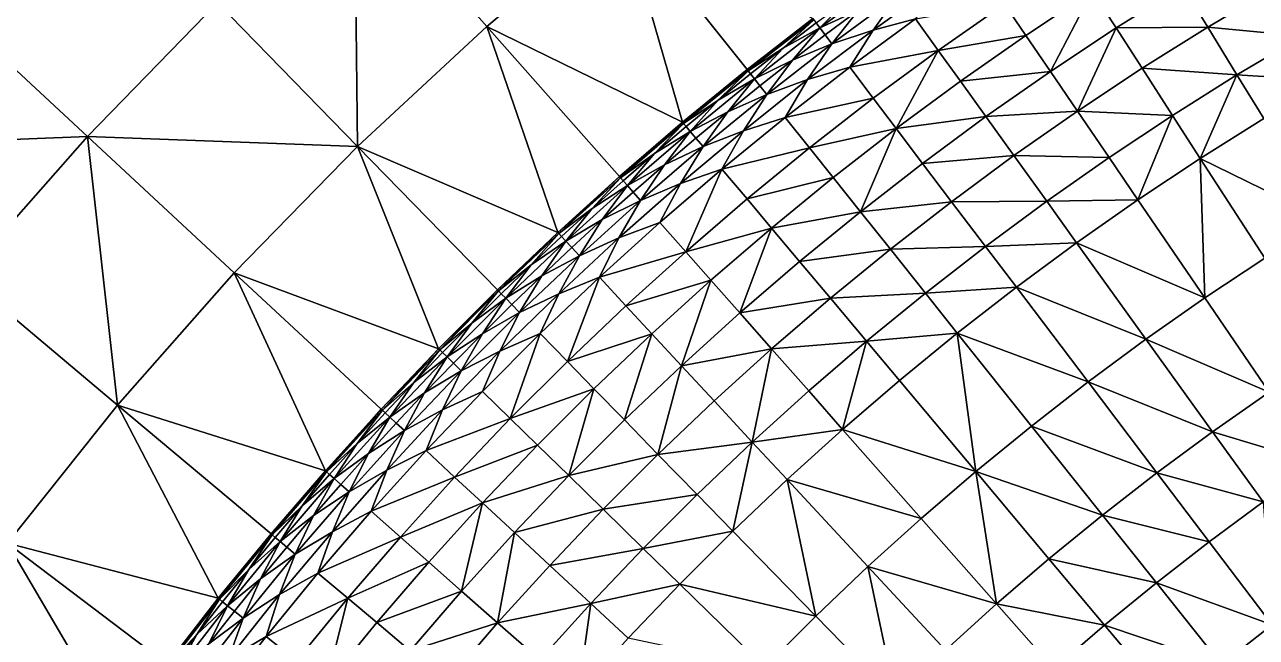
# Model space of a CAD drawing. Header units: millimetres. Extents: x -3250 to 8000, y -3250 to 3250.
# Drawn here: x -2100 to -1177, y 1529 to 1988 of the extents above; entities that cross this region are included whole.
import ezdxf

# ---------------------------------------------------------------- set-up
doc = ezdxf.new("R2010")
doc.units = ezdxf.units.MM
doc.header["$MEASUREMENT"] = 0
doc.layers.add('MESH_3D', color=2, linetype='CONTINUOUS')

msp = doc.modelspace()

# ---------------------------------------------------------------- linework, layer by layer
at = {"layer": 'MESH_3D'}
for points in [[(2150.48, 2436.79, 32500), (-3128.53, 880.23, 32500), (-2326.57, -2269.27, 32500)], [(2150.48, 2436.79, 32500), (-2269.27, 2326.57, 32500), (-3128.53, 880.23, 32500)], [(2150.48, 2436.79, 32500), (-2326.57, -2269.27, 32500), (3105.61, 957.95, 32500)], [(-1955.06, 2004.43, 24400), (-1852.72, 2099.39, 24400), (-1850.33, 1897.05, 24200)], [(-1852.72, 2099.39, 24400), (-1753.47, 1986.92, 24200), (-1850.33, 1897.05, 24200)], [(-1852.72, 2099.39, 24400), (-1652.25, 2071.85, 24200), (-1753.47, 1986.92, 24200)], [(-1753.47, 1986.92, 24200), (-1652.25, 2071.85, 24200), (-1606.97, 1915.11, 24000)], [(-1652.25, 2071.85, 24200), (-1509.51, 1992.83, 24000), (-1558.72, 1954.58, 24000)], [(-1652.25, 2071.85, 24200), (-1558.72, 1954.58, 24000), (-1606.97, 1915.11, 24000)], [(-1475.38, 1999.07, -138.74), (-1504.15, 1985.75, -105.25), (-1454.18, 2022.64, -105.25)], [(-1482.09, 2008.16, -71.93), (-1454.18, 2022.64, -105.25), (-1504.15, 1985.75, -105.25)], [(-1464.4, 1984.19, -205.25), (-1445.5, 2010.57, -171.85), (-1414.48, 2020.08, -205.25)], [(-1464.4, 1984.19, -205.25), (-1414.48, 2020.08, -205.25), (-1432.64, 1992.68, -238.11)], [(-1464.4, 1984.19, -205.25), (-1495.18, 1973.91, -171.85), (-1445.5, 2010.57, -171.85)], [(-1475.38, 1999.07, -138.74), (-1445.5, 2010.57, -171.85), (-1495.18, 1973.91, -171.85)], [(-1366.07, 2003.65, -303.82), (-1300.28, 2013.23, -355.73), (-1350.07, 1980.19, -355.73)], [(-1350.07, 1980.19, -355.73), (-1300.28, 2013.23, -355.73), (-1331.65, 1953.17, -406.77)], [(-1300.28, 2013.23, -355.73), (-1282.54, 1985.76, -406.77), (-1331.65, 1953.17, -406.77)], [(-1300.28, 2013.23, -355.73), (-1232.63, 2017.12, -406.77), (-1282.54, 1985.76, -406.77)], [(-1282.54, 1985.76, -406.77), (-1232.63, 2017.12, -406.77), (-1213.87, 1986.41, -455.71)], [(-1232.63, 2017.12, -406.77), (-1163.97, 2016.05, -455.71), (-1213.87, 1986.41, -455.71)], [(-1213.87, 1986.41, -455.71), (-1163.97, 2016.05, -455.71), (-1142.97, 1979.68, -506.08)], [(-2259.83, 1896.22, 24600), (-2162.5, 2006.51, 24600), (-2052.55, 1904.48, 24400)], [(-2162.5, 2006.51, 24600), (-1955.06, 2004.43, 24400), (-2052.55, 1904.48, 24400)], [(-2052.55, 1904.48, 24400), (-1955.06, 2004.43, 24400), (-1850.33, 1897.05, 24200)], [(-1507.01, 1989.53, -71.93), (-1482.09, 2008.16, -71.93), (-1504.15, 1985.75, -105.25)], [(-1432.64, 1992.68, -238.11), (-1366.07, 2003.65, -303.82), (-1415.6, 1968.97, -303.82)], [(-1415.6, 1968.97, -303.82), (-1366.07, 2003.65, -303.82), (-1350.07, 1980.19, -355.73)], [(-1557.99, 1953.66, -38.42), (-1558.72, 1954.58), (-1509.51, 1992.83)], [(-1558.72, 1954.58, 24000), (-1509.51, 1992.83), (-1558.72, 1954.58)], [(-1558.72, 1954.58, 24000), (-1509.51, 1992.83, 24000), (-1509.51, 1992.83)], [(-1557.99, 1953.66, -38.42), (-1509.51, 1992.83), (-1508.8, 1991.89, -38.42)], [(-1531.69, 1970.59, -71.93), (-1557.99, 1953.66, -38.42), (-1508.8, 1991.89, -38.42)], [(-1531.69, 1970.59, -71.93), (-1508.8, 1991.89, -38.42), (-1507.01, 1989.53, -71.93)], [(-1500.18, 1980.52, -138.74), (-1504.15, 1985.75, -105.25), (-1475.38, 1999.07, -138.74)], [(-1500.18, 1980.52, -138.74), (-1475.38, 1999.07, -138.74), (-1495.18, 1973.91, -171.85)], [(-1481.87, 1956.34, -238.11), (-1432.64, 1992.68, -238.11), (-1415.6, 1968.97, -303.82)], [(-1464.4, 1984.19, -205.25), (-1432.64, 1992.68, -238.11), (-1481.87, 1956.34, -238.11)], [(-1850.33, 1897.05, 24200), (-1753.47, 1986.92, 24200), (-1700.43, 1832.63, 24000)], [(-1753.47, 1986.92, 24200), (-1606.97, 1915.11, 24000), (-1654.21, 1874.45, 24000)], [(-1753.47, 1986.92, 24200), (-1654.21, 1874.45, 24000), (-1700.43, 1832.63, 24000)], [(-1524.76, 1961.66, -138.74), (-1553.19, 1947.64, -105.25), (-1504.15, 1985.75, -105.25)], [(-1531.69, 1970.59, -71.93), (-1504.15, 1985.75, -105.25), (-1553.19, 1947.64, -105.25)], [(-1531.69, 1970.59, -71.93), (-1507.01, 1989.53, -71.93), (-1504.15, 1985.75, -105.25)], [(-1524.76, 1961.66, -138.74), (-1504.15, 1985.75, -105.25), (-1500.18, 1980.52, -138.74)], [(-1513.41, 1947.07, -205.25), (-1495.18, 1973.91, -171.85), (-1464.4, 1984.19, -205.25)], [(-1513.41, 1947.07, -205.25), (-1464.4, 1984.19, -205.25), (-1481.87, 1956.34, -238.11)], [(-1331.65, 1953.17, -406.77), (-1282.54, 1985.76, -406.77), (-1311.37, 1923.43, -455.71)], [(-1282.54, 1985.76, -406.77), (-1263.01, 1955.53, -455.71), (-1311.37, 1923.43, -455.71)], [(-1282.54, 1985.76, -406.77), (-1213.87, 1986.41, -455.71), (-1263.01, 1955.53, -455.71)], [(-1263.01, 1955.53, -455.71), (-1213.87, 1986.41, -455.71), (-1191.97, 1950.57, -506.08)], [(-1213.87, 1986.41, -455.71), (-1142.97, 1979.68, -506.08), (-1191.97, 1950.57, -506.08)], [(-1513.41, 1947.07, -205.25), (-1543.92, 1936.02, -171.85), (-1495.18, 1973.91, -171.85)], [(-1524.76, 1961.66, -138.74), (-1495.18, 1973.91, -171.85), (-1543.92, 1936.02, -171.85)], [(-1524.76, 1961.66, -138.74), (-1500.18, 1980.52, -138.74), (-1495.18, 1973.91, -171.85)], [(-1415.6, 1968.97, -303.82), (-1350.07, 1980.19, -355.73), (-1399.02, 1945.91, -355.73)], [(-1399.02, 1945.91, -355.73), (-1350.07, 1980.19, -355.73), (-1331.65, 1953.17, -406.77)], [(-1191.97, 1950.57, -506.08), (-1142.97, 1979.68, -506.08), (-1123.81, 1946.5, -547.31)], [(-1556.14, 1951.34, -71.93), (-1557.99, 1953.66, -38.42), (-1531.69, 1970.59, -71.93)], [(-1556.14, 1951.34, -71.93), (-1531.69, 1970.59, -71.93), (-1553.19, 1947.64, -105.25)], [(-1481.87, 1956.34, -238.11), (-1415.6, 1968.97, -303.82), (-1464.24, 1933.07, -303.82)], [(-1464.24, 1933.07, -303.82), (-1415.6, 1968.97, -303.82), (-1447.1, 1910.43, -355.73)], [(-1415.6, 1968.97, -303.82), (-1399.02, 1945.91, -355.73), (-1447.1, 1910.43, -355.73)], [(-1549.09, 1942.5, -138.74), (-1553.19, 1947.64, -105.25), (-1524.76, 1961.66, -138.74)], [(-1549.09, 1942.5, -138.74), (-1524.76, 1961.66, -138.74), (-1543.92, 1936.02, -171.85)], [(-1530.18, 1918.79, -238.11), (-1481.87, 1956.34, -238.11), (-1464.24, 1933.07, -303.82)], [(-1513.41, 1947.07, -205.25), (-1481.87, 1956.34, -238.11), (-1530.18, 1918.79, -238.11)], [(-1311.37, 1923.43, -455.71), (-1263.01, 1955.53, -455.71), (-1240.23, 1920.25, -506.08)], [(-1263.01, 1955.53, -455.71), (-1191.97, 1950.57, -506.08), (-1240.23, 1920.25, -506.08)], [(-1606.21, 1914.21, -38.42), (-1606.97, 1915.11), (-1558.72, 1954.58)], [(-1606.97, 1915.11, 24000), (-1558.72, 1954.58), (-1606.97, 1915.11)], [(-1606.97, 1915.11, 24000), (-1558.72, 1954.58, 24000), (-1558.72, 1954.58)], [(-1606.21, 1914.21, -38.42), (-1558.72, 1954.58), (-1557.99, 1953.66, -38.42)], [(-1580.35, 1931.79, -71.93), (-1606.21, 1914.21, -38.42), (-1557.99, 1953.66, -38.42)], [(-1573.19, 1923.04, -138.74), (-1601.26, 1908.31, -105.25), (-1553.19, 1947.64, -105.25)], [(-1580.35, 1931.79, -71.93), (-1553.19, 1947.64, -105.25), (-1601.26, 1908.31, -105.25)], [(-1580.35, 1931.79, -71.93), (-1557.99, 1953.66, -38.42), (-1556.14, 1951.34, -71.93)], [(-1580.35, 1931.79, -71.93), (-1556.14, 1951.34, -71.93), (-1553.19, 1947.64, -105.25)], [(-1573.19, 1923.04, -138.74), (-1553.19, 1947.64, -105.25), (-1549.09, 1942.5, -138.74)], [(-1561.48, 1908.73, -205.25), (-1543.92, 1936.02, -171.85), (-1513.41, 1947.07, -205.25)], [(-1561.48, 1908.73, -205.25), (-1513.41, 1947.07, -205.25), (-1530.18, 1918.79, -238.11)], [(-1447.1, 1910.43, -355.73), (-1399.02, 1945.91, -355.73), (-1379.93, 1919.36, -406.77)], [(-1399.02, 1945.91, -355.73), (-1331.65, 1953.17, -406.77), (-1379.93, 1919.36, -406.77)], [(-1379.93, 1919.36, -406.77), (-1331.65, 1953.17, -406.77), (-1311.37, 1923.43, -455.71)], [(-1240.23, 1920.25, -506.08), (-1191.97, 1950.57, -506.08), (-1219.44, 1888.06, -547.31)], [(-1191.97, 1950.57, -506.08), (-1171.99, 1917.88, -547.31), (-1219.44, 1888.06, -547.31)], [(-1191.97, 1950.57, -506.08), (-1123.81, 1946.5, -547.31), (-1171.99, 1917.88, -547.31)], [(-1573.19, 1923.04, -138.74), (-1549.09, 1942.5, -138.74), (-1543.92, 1936.02, -171.85)], [(-1604.31, 1911.94, -71.93), (-1606.21, 1914.21, -38.42), (-1580.35, 1931.79, -71.93)], [(-1604.31, 1911.94, -71.93), (-1580.35, 1931.79, -71.93), (-1601.26, 1908.31, -105.25)], [(-1561.48, 1908.73, -205.25), (-1591.71, 1896.93, -171.85), (-1543.92, 1936.02, -171.85)], [(-1573.19, 1923.04, -138.74), (-1543.92, 1936.02, -171.85), (-1591.71, 1896.93, -171.85)], [(-1530.18, 1918.79, -238.11), (-1464.24, 1933.07, -303.82), (-1511.98, 1895.97, -303.82)], [(-1511.98, 1895.97, -303.82), (-1464.24, 1933.07, -303.82), (-1447.1, 1910.43, -355.73)], [(-1597.04, 1903.28, -138.74), (-1601.26, 1908.31, -105.25), (-1573.19, 1923.04, -138.74)], [(-1597.04, 1903.28, -138.74), (-1573.19, 1923.04, -138.74), (-1591.71, 1896.93, -171.85)], [(-1577.55, 1880.05, -238.11), (-1530.18, 1918.79, -238.11), (-1511.98, 1895.97, -303.82)], [(-1561.48, 1908.73, -205.25), (-1530.18, 1918.79, -238.11), (-1577.55, 1880.05, -238.11)], [(-1447.1, 1910.43, -355.73), (-1379.93, 1919.36, -406.77), (-1427.35, 1884.36, -406.77)], [(-1427.35, 1884.36, -406.77), (-1379.93, 1919.36, -406.77), (-1358.92, 1890.14, -455.71)], [(-1379.93, 1919.36, -406.77), (-1311.37, 1923.43, -455.71), (-1358.92, 1890.14, -455.71)], [(-1358.92, 1890.14, -455.71), (-1311.37, 1923.43, -455.71), (-1287.72, 1888.73, -506.08)], [(-1311.37, 1923.43, -455.71), (-1240.23, 1920.25, -506.08), (-1287.72, 1888.73, -506.08)], [(-1287.72, 1888.73, -506.08), (-1240.23, 1920.25, -506.08), (-1266.13, 1857.07, -547.31)], [(-1240.23, 1920.25, -506.08), (-1219.44, 1888.06, -547.31), (-1266.13, 1857.07, -547.31)], [(-1653.43, 1873.57, -38.42), (-1654.21, 1874.45), (-1606.97, 1915.11)], [(-1654.21, 1874.45, 24000), (-1606.97, 1915.11, 24000), (-1606.97, 1915.11)], [(-1654.21, 1874.45, 24000), (-1606.97, 1915.11), (-1654.21, 1874.45)], [(-1653.43, 1873.57, -38.42), (-1606.97, 1915.11), (-1606.21, 1914.21, -38.42)], [(-1628.02, 1891.79, -71.93), (-1653.43, 1873.57, -38.42), (-1606.21, 1914.21, -38.42)], [(-1628.02, 1891.79, -71.93), (-1606.21, 1914.21, -38.42), (-1604.31, 1911.94, -71.93)], [(-1628.02, 1891.79, -71.93), (-1604.31, 1911.94, -71.93), (-1601.26, 1908.31, -105.25)], [(-1511.98, 1895.97, -303.82), (-1447.1, 1910.43, -355.73), (-1494.27, 1873.76, -355.73)], [(-1494.27, 1873.76, -355.73), (-1447.1, 1910.43, -355.73), (-1473.88, 1848.19, -406.77)], [(-1447.1, 1910.43, -355.73), (-1427.35, 1884.36, -406.77), (-1473.88, 1848.19, -406.77)], [(-1219.44, 1888.06, -547.31), (-1171.99, 1917.88, -547.31), (-1125.61, 1841.97, -630.5)], [(-2259.83, 1896.22, 24600), (-2052.55, 1904.48, 24400), (-2144.92, 1799.81, 24400)], [(-2144.92, 1799.81, 24400), (-2052.55, 1904.48, 24400), (-2030.02, 1703.39, 24200)], [(-2052.55, 1904.48, 24400), (-1942.59, 1802.46, 24200), (-2030.02, 1703.39, 24200)], [(-2052.55, 1904.48, 24400), (-1850.33, 1897.05, 24200), (-1942.59, 1802.46, 24200)], [(-1620.64, 1883.22, -138.74), (-1648.34, 1867.8, -105.25), (-1601.26, 1908.31, -105.25)], [(-1628.02, 1891.79, -71.93), (-1601.26, 1908.31, -105.25), (-1648.34, 1867.8, -105.25)], [(-1620.64, 1883.22, -138.74), (-1601.26, 1908.31, -105.25), (-1597.04, 1903.28, -138.74)], [(-1620.64, 1883.22, -138.74), (-1597.04, 1903.28, -138.74), (-1591.71, 1896.93, -171.85)], [(-1608.58, 1869.21, -205.25), (-1561.48, 1908.73, -205.25), (-1577.55, 1880.05, -238.11)], [(-1608.58, 1869.21, -205.25), (-1591.71, 1896.93, -171.85), (-1561.48, 1908.73, -205.25)], [(-1942.59, 1802.46, 24200), (-1850.33, 1897.05, 24200), (-1789.67, 1745.59, 24000)], [(-1850.33, 1897.05, 24200), (-1700.43, 1832.63, 24000), (-1745.59, 1789.67, 24000)], [(-1850.33, 1897.05, 24200), (-1745.59, 1789.67, 24000), (-1789.67, 1745.59, 24000)], [(-1651.47, 1871.35, -71.93), (-1653.43, 1873.57, -38.42), (-1628.02, 1891.79, -71.93)], [(-1651.47, 1871.35, -71.93), (-1628.02, 1891.79, -71.93), (-1648.34, 1867.8, -105.25)], [(-1608.58, 1869.21, -205.25), (-1638.51, 1856.65, -171.85), (-1591.71, 1896.93, -171.85)], [(-1620.64, 1883.22, -138.74), (-1591.71, 1896.93, -171.85), (-1638.51, 1856.65, -171.85)], [(-1577.55, 1880.05, -238.11), (-1511.98, 1895.97, -303.82), (-1558.78, 1857.68, -303.82)], [(-1558.78, 1857.68, -303.82), (-1511.98, 1895.97, -303.82), (-1494.27, 1873.76, -355.73)], [(-1643.99, 1862.87, -138.74), (-1648.34, 1867.8, -105.25), (-1620.64, 1883.22, -138.74)], [(-1643.99, 1862.87, -138.74), (-1620.64, 1883.22, -138.74), (-1638.51, 1856.65, -171.85)], [(-1473.88, 1848.19, -406.77), (-1427.35, 1884.36, -406.77), (-1405.62, 1855.68, -455.71)], [(-1427.35, 1884.36, -406.77), (-1358.92, 1890.14, -455.71), (-1405.62, 1855.68, -455.71)], [(-1405.62, 1855.68, -455.71), (-1358.92, 1890.14, -455.71), (-1334.4, 1856.04, -506.08)], [(-1358.92, 1890.14, -455.71), (-1287.72, 1888.73, -506.08), (-1334.4, 1856.04, -506.08)], [(-1334.4, 1856.04, -506.08), (-1287.72, 1888.73, -506.08), (-1266.13, 1857.07, -547.31)], [(-1266.13, 1857.07, -547.31), (-1219.44, 1888.06, -547.31), (-1216.02, 1783.58, -630.5)], [(-1219.44, 1888.06, -547.31), (-1125.61, 1841.97, -630.5), (-1171.18, 1813.34, -630.5)], [(-1219.44, 1888.06, -547.31), (-1171.18, 1813.34, -630.5), (-1216.02, 1783.58, -630.5)], [(-1699.63, 1831.76, -38.42), (-1700.43, 1832.63), (-1654.21, 1874.45)], [(-1700.43, 1832.63, 24000), (-1654.21, 1874.45, 24000), (-1654.21, 1874.45)], [(-1700.43, 1832.63, 24000), (-1654.21, 1874.45), (-1700.43, 1832.63)], [(-1699.63, 1831.76, -38.42), (-1654.21, 1874.45), (-1653.43, 1873.57, -38.42)], [(-1674.67, 1850.61, -71.93), (-1699.63, 1831.76, -38.42), (-1653.43, 1873.57, -38.42)], [(-1674.67, 1850.61, -71.93), (-1653.43, 1873.57, -38.42), (-1651.47, 1871.35, -71.93)], [(-1623.93, 1840.13, -238.11), (-1577.55, 1880.05, -238.11), (-1604.61, 1818.24, -303.82)], [(-1608.58, 1869.21, -205.25), (-1577.55, 1880.05, -238.11), (-1623.93, 1840.13, -238.11)], [(-1577.55, 1880.05, -238.11), (-1558.78, 1857.68, -303.82), (-1604.61, 1818.24, -303.82)], [(-1558.78, 1857.68, -303.82), (-1494.27, 1873.76, -355.73), (-1540.52, 1835.92, -355.73)], [(-1540.52, 1835.92, -355.73), (-1494.27, 1873.76, -355.73), (-1473.88, 1848.19, -406.77)], [(-1667.09, 1842.23, -138.74), (-1694.39, 1826.12, -105.25), (-1648.34, 1867.8, -105.25)], [(-1674.67, 1850.61, -71.93), (-1648.34, 1867.8, -105.25), (-1694.39, 1826.12, -105.25)], [(-1674.67, 1850.61, -71.93), (-1651.47, 1871.35, -71.93), (-1648.34, 1867.8, -105.25)], [(-1667.09, 1842.23, -138.74), (-1648.34, 1867.8, -105.25), (-1643.99, 1862.87, -138.74)], [(-1667.09, 1842.23, -138.74), (-1643.99, 1862.87, -138.74), (-1638.51, 1856.65, -171.85)], [(-1654.68, 1828.52, -205.25), (-1638.51, 1856.65, -171.85), (-1608.58, 1869.21, -205.25)], [(-1654.68, 1828.52, -205.25), (-1608.58, 1869.21, -205.25), (-1623.93, 1840.13, -238.11)], [(-1654.68, 1828.52, -205.25), (-1684.28, 1815.23, -171.85), (-1638.51, 1856.65, -171.85)], [(-1667.09, 1842.23, -138.74), (-1638.51, 1856.65, -171.85), (-1684.28, 1815.23, -171.85)], [(-1604.61, 1818.24, -303.82), (-1558.78, 1857.68, -303.82), (-1540.52, 1835.92, -355.73)], [(-1473.88, 1848.19, -406.77), (-1405.62, 1855.68, -455.71), (-1451.45, 1820.06, -455.71)], [(-1451.45, 1820.06, -455.71), (-1405.62, 1855.68, -455.71), (-1380.26, 1822.2, -506.08)], [(-1405.62, 1855.68, -455.71), (-1334.4, 1856.04, -506.08), (-1380.26, 1822.2, -506.08)], [(-1380.26, 1822.2, -506.08), (-1334.4, 1856.04, -506.08), (-1312.04, 1824.93, -547.31)], [(-1334.4, 1856.04, -506.08), (-1266.13, 1857.07, -547.31), (-1312.04, 1824.93, -547.31)], [(-1312.04, 1824.93, -547.31), (-1266.13, 1857.07, -547.31), (-1216.02, 1783.58, -630.5)], [(-1697.61, 1829.59, -71.93), (-1699.63, 1831.76, -38.42), (-1674.67, 1850.61, -71.93)], [(-1697.61, 1829.59, -71.93), (-1674.67, 1850.61, -71.93), (-1694.39, 1826.12, -105.25)], [(-1540.52, 1835.92, -355.73), (-1473.88, 1848.19, -406.77), (-1519.5, 1810.87, -406.77)], [(-1519.5, 1810.87, -406.77), (-1473.88, 1848.19, -406.77), (-1451.45, 1820.06, -455.71)], [(-1689.92, 1821.31, -138.74), (-1694.39, 1826.12, -105.25), (-1667.09, 1842.23, -138.74)], [(-1689.92, 1821.31, -138.74), (-1667.09, 1842.23, -138.74), (-1684.28, 1815.23, -171.85)], [(-1669.3, 1799.07, -238.11), (-1623.93, 1840.13, -238.11), (-1604.61, 1818.24, -303.82)], [(-1654.68, 1828.52, -205.25), (-1623.93, 1840.13, -238.11), (-1669.3, 1799.07, -238.11)], [(-1604.61, 1818.24, -303.82), (-1540.52, 1835.92, -355.73), (-1585.82, 1796.95, -355.73)], [(-1585.82, 1796.95, -355.73), (-1540.52, 1835.92, -355.73), (-1564.18, 1772.43, -406.77)], [(-1540.52, 1835.92, -355.73), (-1519.5, 1810.87, -406.77), (-1564.18, 1772.43, -406.77)], [(-1699.63, 1831.76, -38.42), (-1745.59, 1789.67), (-1700.43, 1832.63)], [(-1700.43, 1832.63, 24000), (-1700.43, 1832.63), (-1745.59, 1789.67)], [(-1745.59, 1789.67, 24000), (-1700.43, 1832.63, 24000), (-1745.59, 1789.67)], [(-1744.77, 1788.82, -38.42), (-1745.59, 1789.67), (-1699.63, 1831.76, -38.42)], [(-1720.29, 1808.29, -71.93), (-1744.77, 1788.82, -38.42), (-1699.63, 1831.76, -38.42)], [(-1712.5, 1800.1, -138.74), (-1739.39, 1783.31, -105.25), (-1694.39, 1826.12, -105.25)], [(-1720.29, 1808.29, -71.93), (-1694.39, 1826.12, -105.25), (-1739.39, 1783.31, -105.25)], [(-1720.29, 1808.29, -71.93), (-1699.63, 1831.76, -38.42), (-1697.61, 1829.59, -71.93)], [(-1720.29, 1808.29, -71.93), (-1697.61, 1829.59, -71.93), (-1694.39, 1826.12, -105.25)], [(-1712.5, 1800.1, -138.74), (-1694.39, 1826.12, -105.25), (-1689.92, 1821.31, -138.74)], [(-1699.76, 1786.7, -205.25), (-1684.28, 1815.23, -171.85), (-1654.68, 1828.52, -205.25)], [(-1699.76, 1786.7, -205.25), (-1654.68, 1828.52, -205.25), (-1669.3, 1799.07, -238.11)], [(-1712.5, 1800.1, -138.74), (-1689.92, 1821.31, -138.74), (-1684.28, 1815.23, -171.85)], [(-1669.3, 1799.07, -238.11), (-1604.61, 1818.24, -303.82), (-1649.44, 1777.67, -303.82)], [(-1649.44, 1777.67, -303.82), (-1604.61, 1818.24, -303.82), (-1585.82, 1796.95, -355.73)], [(-1519.5, 1810.87, -406.77), (-1451.45, 1820.06, -455.71), (-1496.37, 1783.31, -455.71)], [(-1496.37, 1783.31, -455.71), (-1451.45, 1820.06, -455.71), (-1425.26, 1787.22, -506.08)], [(-1451.45, 1820.06, -455.71), (-1380.26, 1822.2, -506.08), (-1425.26, 1787.22, -506.08)], [(-1425.26, 1787.22, -506.08), (-1380.26, 1822.2, -506.08), (-1357.13, 1791.65, -547.31)], [(-1380.26, 1822.2, -506.08), (-1312.04, 1824.93, -547.31), (-1357.13, 1791.65, -547.31)], [(-1357.13, 1791.65, -547.31), (-1312.04, 1824.93, -547.31), (-1260.11, 1752.71, -630.5)], [(-1312.04, 1824.93, -547.31), (-1216.02, 1783.58, -630.5), (-1260.11, 1752.71, -630.5)], [(-1742.7, 1786.7, -71.93), (-1744.77, 1788.82, -38.42), (-1720.29, 1808.29, -71.93)], [(-1742.7, 1786.7, -71.93), (-1720.29, 1808.29, -71.93), (-1739.39, 1783.31, -105.25)], [(-1699.76, 1786.7, -205.25), (-1729.02, 1772.67, -171.85), (-1684.28, 1815.23, -171.85)], [(-1712.5, 1800.1, -138.74), (-1684.28, 1815.23, -171.85), (-1729.02, 1772.67, -171.85)], [(-1564.18, 1772.43, -406.77), (-1519.5, 1810.87, -406.77), (-1496.37, 1783.31, -455.71)], [(-1216.02, 1783.58, -630.5), (-1171.18, 1813.34, -630.5), (-1167.97, 1713.1, -698.41)], [(-2144.92, 1799.81, 24400), (-2030.02, 1703.39, 24200), (-2112.4, 1600.08, 24200)], [(-2030.02, 1703.39, 24200), (-1942.59, 1802.46, 24200), (-1874.45, 1654.21, 24000)], [(-1942.59, 1802.46, 24200), (-1832.63, 1700.43, 24000), (-1874.45, 1654.21, 24000)], [(-1942.59, 1802.46, 24200), (-1789.67, 1745.59, 24000), (-1832.63, 1700.43, 24000)], [(-1734.81, 1778.61, -138.74), (-1739.39, 1783.31, -105.25), (-1712.5, 1800.1, -138.74)], [(-1734.81, 1778.61, -138.74), (-1712.5, 1800.1, -138.74), (-1729.02, 1772.67, -171.85)], [(-1713.63, 1756.9, -238.11), (-1669.3, 1799.07, -238.11), (-1693.25, 1736, -303.82)], [(-1699.76, 1786.7, -205.25), (-1669.3, 1799.07, -238.11), (-1713.63, 1756.9, -238.11)], [(-1669.3, 1799.07, -238.11), (-1649.44, 1777.67, -303.82), (-1693.25, 1736, -303.82)], [(-1788.82, 1744.77, -38.42), (-1789.67, 1745.59), (-1745.59, 1789.67)], [(-1789.67, 1745.59, 24000), (-1745.59, 1789.67, 24000), (-1745.59, 1789.67)], [(-1789.67, 1745.59, 24000), (-1745.59, 1789.67), (-1789.67, 1745.59)], [(-1788.82, 1744.77, -38.42), (-1745.59, 1789.67), (-1744.77, 1788.82, -38.42)], [(-1649.44, 1777.67, -303.82), (-1585.82, 1796.95, -355.73), (-1630.12, 1756.85, -355.73)], [(-1630.12, 1756.85, -355.73), (-1585.82, 1796.95, -355.73), (-1607.88, 1732.88, -406.77)], [(-1585.82, 1796.95, -355.73), (-1564.18, 1772.43, -406.77), (-1607.88, 1732.88, -406.77)], [(-1425.26, 1787.22, -506.08), (-1357.13, 1791.65, -547.31), (-1401.37, 1757.26, -547.31)], [(-1401.37, 1757.26, -547.31), (-1357.13, 1791.65, -547.31), (-1303.42, 1720.75, -630.5)], [(-1357.13, 1791.65, -547.31), (-1260.11, 1752.71, -630.5), (-1303.42, 1720.75, -630.5)], [(-1764.84, 1764.84, -71.93), (-1788.82, 1744.77, -38.42), (-1744.77, 1788.82, -38.42)], [(-1756.84, 1756.84, -138.74), (-1783.31, 1739.39, -105.25), (-1739.39, 1783.31, -105.25)], [(-1764.84, 1764.84, -71.93), (-1739.39, 1783.31, -105.25), (-1783.31, 1739.39, -105.25)], [(-1764.84, 1764.84, -71.93), (-1744.77, 1788.82, -38.42), (-1742.7, 1786.7, -71.93)], [(-1764.84, 1764.84, -71.93), (-1742.7, 1786.7, -71.93), (-1739.39, 1783.31, -105.25)], [(-1756.84, 1756.84, -138.74), (-1739.39, 1783.31, -105.25), (-1734.81, 1778.61, -138.74)], [(-1743.77, 1743.77, -205.25), (-1729.02, 1772.67, -171.85), (-1699.76, 1786.7, -205.25)], [(-1743.77, 1743.77, -205.25), (-1699.76, 1786.7, -205.25), (-1713.63, 1756.9, -238.11)], [(-1564.18, 1772.43, -406.77), (-1496.37, 1783.31, -455.71), (-1540.36, 1745.45, -455.71)], [(-1540.36, 1745.45, -455.71), (-1496.37, 1783.31, -455.71), (-1469.38, 1751.13, -506.08)], [(-1496.37, 1783.31, -455.71), (-1425.26, 1787.22, -506.08), (-1469.38, 1751.13, -506.08)], [(-1469.38, 1751.13, -506.08), (-1425.26, 1787.22, -506.08), (-1401.37, 1757.26, -547.31)], [(-1260.11, 1752.71, -630.5), (-1216.02, 1783.58, -630.5), (-1167.97, 1713.1, -698.41)], [(-1743.77, 1743.77, -205.25), (-1772.67, 1729.02, -171.85), (-1729.02, 1772.67, -171.85)], [(-1756.84, 1756.84, -138.74), (-1729.02, 1772.67, -171.85), (-1772.67, 1729.02, -171.85)], [(-1756.84, 1756.84, -138.74), (-1734.81, 1778.61, -138.74), (-1729.02, 1772.67, -171.85)], [(-1693.25, 1736, -303.82), (-1649.44, 1777.67, -303.82), (-1630.12, 1756.85, -355.73)], [(-1607.88, 1732.88, -406.77), (-1564.18, 1772.43, -406.77), (-1540.36, 1745.45, -455.71)], [(-1786.7, 1742.7, -71.93), (-1788.82, 1744.77, -38.42), (-1764.84, 1764.84, -71.93)], [(-1786.7, 1742.7, -71.93), (-1764.84, 1764.84, -71.93), (-1783.31, 1739.39, -105.25)], [(-1778.61, 1734.81, -138.74), (-1783.31, 1739.39, -105.25), (-1756.84, 1756.84, -138.74)], [(-1778.61, 1734.81, -138.74), (-1756.84, 1756.84, -138.74), (-1772.67, 1729.02, -171.85)], [(-1756.9, 1713.63, -238.11), (-1713.63, 1756.9, -238.11), (-1736, 1693.25, -303.82)], [(-1743.77, 1743.77, -205.25), (-1713.63, 1756.9, -238.11), (-1756.9, 1713.63, -238.11)], [(-1713.63, 1756.9, -238.11), (-1693.25, 1736, -303.82), (-1736, 1693.25, -303.82)], [(-1693.25, 1736, -303.82), (-1630.12, 1756.85, -355.73), (-1673.41, 1715.67, -355.73)], [(-1673.41, 1715.67, -355.73), (-1630.12, 1756.85, -355.73), (-1650.58, 1692.26, -406.77)], [(-1630.12, 1756.85, -355.73), (-1607.88, 1732.88, -406.77), (-1650.58, 1692.26, -406.77)], [(-1469.38, 1751.13, -506.08), (-1401.37, 1757.26, -547.31), (-1444.74, 1721.78, -547.31)], [(-1444.74, 1721.78, -547.31), (-1401.37, 1757.26, -547.31), (-1387.57, 1653.64, -630.5)], [(-1401.37, 1757.26, -547.31), (-1303.42, 1720.75, -630.5), (-1345.91, 1687.72, -630.5)], [(-1401.37, 1757.26, -547.31), (-1345.91, 1687.72, -630.5), (-1387.57, 1653.64, -630.5)], [(-1303.42, 1720.75, -630.5), (-1260.11, 1752.71, -630.5), (-1210.32, 1683.45, -698.41)], [(-1260.11, 1752.71, -630.5), (-1167.97, 1713.1, -698.41), (-1210.32, 1683.45, -698.41)], [(-1831.76, 1699.63, -38.42), (-1832.63, 1700.43), (-1789.67, 1745.59)], [(-1832.63, 1700.43, 24000), (-1789.67, 1745.59, 24000), (-1789.67, 1745.59)], [(-1832.63, 1700.43, 24000), (-1789.67, 1745.59), (-1832.63, 1700.43)], [(-1831.76, 1699.63, -38.42), (-1789.67, 1745.59), (-1788.82, 1744.77, -38.42)], [(-1808.29, 1720.29, -71.93), (-1831.76, 1699.63, -38.42), (-1788.82, 1744.77, -38.42)], [(-1808.29, 1720.29, -71.93), (-1788.82, 1744.77, -38.42), (-1786.7, 1742.7, -71.93)], [(-1786.7, 1699.76, -205.25), (-1772.67, 1729.02, -171.85), (-1743.77, 1743.77, -205.25)], [(-1786.7, 1699.76, -205.25), (-1743.77, 1743.77, -205.25), (-1756.9, 1713.63, -238.11)], [(-1607.88, 1732.88, -406.77), (-1540.36, 1745.45, -455.71), (-1583.4, 1706.5, -455.71)], [(-1583.4, 1706.5, -455.71), (-1540.36, 1745.45, -455.71), (-1554.84, 1675.71, -506.08)], [(-1540.36, 1745.45, -455.71), (-1512.58, 1713.96, -506.08), (-1554.84, 1675.71, -506.08)], [(-1540.36, 1745.45, -455.71), (-1469.38, 1751.13, -506.08), (-1512.58, 1713.96, -506.08)], [(-1512.58, 1713.96, -506.08), (-1469.38, 1751.13, -506.08), (-1487.22, 1685.23, -547.31)], [(-1469.38, 1751.13, -506.08), (-1444.74, 1721.78, -547.31), (-1487.22, 1685.23, -547.31)], [(-1800.1, 1712.5, -138.74), (-1826.12, 1694.39, -105.25), (-1783.31, 1739.39, -105.25)], [(-1808.29, 1720.29, -71.93), (-1783.31, 1739.39, -105.25), (-1826.12, 1694.39, -105.25)], [(-1808.29, 1720.29, -71.93), (-1786.7, 1742.7, -71.93), (-1783.31, 1739.39, -105.25)], [(-1800.1, 1712.5, -138.74), (-1783.31, 1739.39, -105.25), (-1778.61, 1734.81, -138.74)], [(-1800.1, 1712.5, -138.74), (-1778.61, 1734.81, -138.74), (-1772.67, 1729.02, -171.85)], [(-1736, 1693.25, -303.82), (-1693.25, 1736, -303.82), (-1673.41, 1715.67, -355.73)], [(-1786.7, 1699.76, -205.25), (-1815.23, 1684.28, -171.85), (-1772.67, 1729.02, -171.85)], [(-1800.1, 1712.5, -138.74), (-1772.67, 1729.02, -171.85), (-1815.23, 1684.28, -171.85)], [(-1650.58, 1692.26, -406.77), (-1607.88, 1732.88, -406.77), (-1625.45, 1666.49, -455.71)], [(-1607.88, 1732.88, -406.77), (-1583.4, 1706.5, -455.71), (-1625.45, 1666.49, -455.71)], [(-1829.59, 1697.61, -71.93), (-1831.76, 1699.63, -38.42), (-1808.29, 1720.29, -71.93)], [(-1829.59, 1697.61, -71.93), (-1808.29, 1720.29, -71.93), (-1826.12, 1694.39, -105.25)], [(-1736, 1693.25, -303.82), (-1673.41, 1715.67, -355.73), (-1715.67, 1673.41, -355.73)], [(-1715.67, 1673.41, -355.73), (-1673.41, 1715.67, -355.73), (-1692.26, 1650.58, -406.77)], [(-1673.41, 1715.67, -355.73), (-1650.58, 1692.26, -406.77), (-1692.26, 1650.58, -406.77)], [(-1487.22, 1685.23, -547.31), (-1444.74, 1721.78, -547.31), (-1387.57, 1653.64, -630.5)], [(-1345.91, 1687.72, -630.5), (-1303.42, 1720.75, -630.5), (-1251.91, 1652.75, -698.41)], [(-1303.42, 1720.75, -630.5), (-1210.32, 1683.45, -698.41), (-1251.91, 1652.75, -698.41)], [(-1821.31, 1689.92, -138.74), (-1826.12, 1694.39, -105.25), (-1800.1, 1712.5, -138.74)], [(-1821.31, 1689.92, -138.74), (-1800.1, 1712.5, -138.74), (-1815.23, 1684.28, -171.85)], [(-1799.07, 1669.3, -238.11), (-1756.9, 1713.63, -238.11), (-1736, 1693.25, -303.82)], [(-1786.7, 1699.76, -205.25), (-1756.9, 1713.63, -238.11), (-1799.07, 1669.3, -238.11)], [(-1625.45, 1666.49, -455.71), (-1583.4, 1706.5, -455.71), (-1554.84, 1675.71, -506.08)], [(-1554.84, 1675.71, -506.08), (-1512.58, 1713.96, -506.08), (-1487.22, 1685.23, -547.31)], [(-1210.32, 1683.45, -698.41), (-1167.97, 1713.1, -698.41), (-1131.47, 1659.56, -744.25)], [(-2112.4, 1600.08, 24200), (-2030.02, 1703.39, 24200), (-1954.58, 1558.72, 24000)], [(-2030.02, 1703.39, 24200), (-1874.45, 1654.21, 24000), (-1915.11, 1606.97, 24000)], [(-2030.02, 1703.39, 24200), (-1915.11, 1606.97, 24000), (-1954.58, 1558.72, 24000)], [(-1873.57, 1653.43, -38.42), (-1874.45, 1654.21), (-1832.63, 1700.43)], [(-1874.45, 1654.21, 24000), (-1832.63, 1700.43, 24000), (-1832.63, 1700.43)], [(-1874.45, 1654.21, 24000), (-1832.63, 1700.43), (-1874.45, 1654.21)], [(-1873.57, 1653.43, -38.42), (-1832.63, 1700.43), (-1831.76, 1699.63, -38.42)], [(-1850.61, 1674.67, -71.93), (-1873.57, 1653.43, -38.42), (-1831.76, 1699.63, -38.42)], [(-1850.61, 1674.67, -71.93), (-1831.76, 1699.63, -38.42), (-1829.59, 1697.61, -71.93)], [(-1850.61, 1674.67, -71.93), (-1829.59, 1697.61, -71.93), (-1826.12, 1694.39, -105.25)], [(-1828.52, 1654.68, -205.25), (-1786.7, 1699.76, -205.25), (-1799.07, 1669.3, -238.11)], [(-1828.52, 1654.68, -205.25), (-1815.23, 1684.28, -171.85), (-1786.7, 1699.76, -205.25)], [(-1842.23, 1667.09, -138.74), (-1867.8, 1648.34, -105.25), (-1826.12, 1694.39, -105.25)], [(-1850.61, 1674.67, -71.93), (-1826.12, 1694.39, -105.25), (-1867.8, 1648.34, -105.25)], [(-1842.23, 1667.09, -138.74), (-1826.12, 1694.39, -105.25), (-1821.31, 1689.92, -138.74)], [(-1842.23, 1667.09, -138.74), (-1821.31, 1689.92, -138.74), (-1815.23, 1684.28, -171.85)], [(-1799.07, 1669.3, -238.11), (-1736, 1693.25, -303.82), (-1777.67, 1649.44, -303.82)], [(-1777.67, 1649.44, -303.82), (-1736, 1693.25, -303.82), (-1715.67, 1673.41, -355.73)], [(-1692.26, 1650.58, -406.77), (-1650.58, 1692.26, -406.77), (-1625.45, 1666.49, -455.71)], [(-1387.57, 1653.64, -630.5), (-1345.91, 1687.72, -630.5), (-1292.73, 1621.03, -698.41)], [(-1345.91, 1687.72, -630.5), (-1251.91, 1652.75, -698.41), (-1292.73, 1621.03, -698.41)], [(-1828.52, 1654.68, -205.25), (-1856.65, 1638.51, -171.85), (-1815.23, 1684.28, -171.85)], [(-1842.23, 1667.09, -138.74), (-1815.23, 1684.28, -171.85), (-1856.65, 1638.51, -171.85)], [(-1554.84, 1675.71, -506.08), (-1487.22, 1685.23, -547.31), (-1528.77, 1647.63, -547.31)], [(-1528.77, 1647.63, -547.31), (-1487.22, 1685.23, -547.31), (-1428.36, 1618.53, -630.5)], [(-1487.22, 1685.23, -547.31), (-1387.57, 1653.64, -630.5), (-1428.36, 1618.53, -630.5)], [(-1251.91, 1652.75, -698.41), (-1210.32, 1683.45, -698.41), (-1172.49, 1630.84, -744.25)], [(-1210.32, 1683.45, -698.41), (-1131.47, 1659.56, -744.25), (-1172.49, 1630.84, -744.25)], [(-1871.35, 1651.47, -71.93), (-1873.57, 1653.43, -38.42), (-1850.61, 1674.67, -71.93)], [(-1871.35, 1651.47, -71.93), (-1850.61, 1674.67, -71.93), (-1867.8, 1648.34, -105.25)], [(-1840.13, 1623.93, -238.11), (-1799.07, 1669.3, -238.11), (-1777.67, 1649.44, -303.82)], [(-1828.52, 1654.68, -205.25), (-1799.07, 1669.3, -238.11), (-1840.13, 1623.93, -238.11)], [(-1777.67, 1649.44, -303.82), (-1715.67, 1673.41, -355.73), (-1756.85, 1630.12, -355.73)], [(-1756.85, 1630.12, -355.73), (-1715.67, 1673.41, -355.73), (-1692.26, 1650.58, -406.77)], [(-1625.45, 1666.49, -455.71), (-1554.84, 1675.71, -506.08), (-1596.13, 1636.43, -506.08)], [(-1596.13, 1636.43, -506.08), (-1554.84, 1675.71, -506.08), (-1569.37, 1609, -547.31)], [(-1554.84, 1675.71, -506.08), (-1528.77, 1647.63, -547.31), (-1569.37, 1609, -547.31)], [(-1862.87, 1643.99, -138.74), (-1867.8, 1648.34, -105.25), (-1842.23, 1667.09, -138.74)], [(-1862.87, 1643.99, -138.74), (-1842.23, 1667.09, -138.74), (-1856.65, 1638.51, -171.85)], [(-1692.26, 1650.58, -406.77), (-1625.45, 1666.49, -455.71), (-1666.49, 1625.45, -455.71)], [(-1666.49, 1625.45, -455.71), (-1625.45, 1666.49, -455.71), (-1596.13, 1636.43, -506.08)], [(-1914.21, 1606.21, -38.42), (-1915.11, 1606.97), (-1874.45, 1654.21)], [(-1915.11, 1606.97, 24000), (-1874.45, 1654.21, 24000), (-1874.45, 1654.21)], [(-1915.11, 1606.97, 24000), (-1874.45, 1654.21), (-1915.11, 1606.97)], [(-1914.21, 1606.21, -38.42), (-1874.45, 1654.21), (-1873.57, 1653.43, -38.42)], [(-1891.79, 1628.02, -71.93), (-1914.21, 1606.21, -38.42), (-1873.57, 1653.43, -38.42)], [(-1891.79, 1628.02, -71.93), (-1873.57, 1653.43, -38.42), (-1871.35, 1651.47, -71.93)], [(-1891.79, 1628.02, -71.93), (-1871.35, 1651.47, -71.93), (-1867.8, 1648.34, -105.25)], [(-1869.21, 1608.58, -205.25), (-1856.65, 1638.51, -171.85), (-1828.52, 1654.68, -205.25)], [(-1869.21, 1608.58, -205.25), (-1828.52, 1654.68, -205.25), (-1840.13, 1623.93, -238.11)], [(-1756.85, 1630.12, -355.73), (-1692.26, 1650.58, -406.77), (-1732.88, 1607.88, -406.77)], [(-1732.88, 1607.88, -406.77), (-1692.26, 1650.58, -406.77), (-1666.49, 1625.45, -455.71)], [(-1428.36, 1618.53, -630.5), (-1387.57, 1653.64, -630.5), (-1371.92, 1554.58, -698.41)], [(-1387.57, 1653.64, -630.5), (-1332.74, 1588.3, -698.41), (-1371.92, 1554.58, -698.41)], [(-1387.57, 1653.64, -630.5), (-1292.73, 1621.03, -698.41), (-1332.74, 1588.3, -698.41)], [(-1292.73, 1621.03, -698.41), (-1251.91, 1652.75, -698.41), (-1212.78, 1601.1, -744.25)], [(-1251.91, 1652.75, -698.41), (-1172.49, 1630.84, -744.25), (-1212.78, 1601.1, -744.25)], [(-1883.22, 1620.64, -138.74), (-1908.31, 1601.26, -105.25), (-1867.8, 1648.34, -105.25)], [(-1891.79, 1628.02, -71.93), (-1867.8, 1648.34, -105.25), (-1908.31, 1601.26, -105.25)], [(-1883.22, 1620.64, -138.74), (-1867.8, 1648.34, -105.25), (-1862.87, 1643.99, -138.74)], [(-1883.22, 1620.64, -138.74), (-1862.87, 1643.99, -138.74), (-1856.65, 1638.51, -171.85)], [(-1840.13, 1623.93, -238.11), (-1777.67, 1649.44, -303.82), (-1818.24, 1604.61, -303.82)], [(-1818.24, 1604.61, -303.82), (-1777.67, 1649.44, -303.82), (-1756.85, 1630.12, -355.73)], [(-1569.37, 1609, -547.31), (-1528.77, 1647.63, -547.31), (-1507.26, 1545.32, -630.5)], [(-1528.77, 1647.63, -547.31), (-1428.36, 1618.53, -630.5), (-1468.27, 1582.42, -630.5)], [(-1528.77, 1647.63, -547.31), (-1468.27, 1582.42, -630.5), (-1507.26, 1545.32, -630.5)], [(-1869.21, 1608.58, -205.25), (-1896.93, 1591.71, -171.85), (-1856.65, 1638.51, -171.85)], [(-1883.22, 1620.64, -138.74), (-1856.65, 1638.51, -171.85), (-1896.93, 1591.71, -171.85)], [(-1666.49, 1625.45, -455.71), (-1596.13, 1636.43, -506.08), (-1636.43, 1596.13, -506.08)], [(-1636.43, 1596.13, -506.08), (-1596.13, 1636.43, -506.08), (-1569.37, 1609, -547.31)], [(-1911.94, 1604.31, -71.93), (-1914.21, 1606.21, -38.42), (-1891.79, 1628.02, -71.93)], [(-1911.94, 1604.31, -71.93), (-1891.79, 1628.02, -71.93), (-1908.31, 1601.26, -105.25)], [(-1880.05, 1577.55, -238.11), (-1840.13, 1623.93, -238.11), (-1818.24, 1604.61, -303.82)], [(-1869.21, 1608.58, -205.25), (-1840.13, 1623.93, -238.11), (-1880.05, 1577.55, -238.11)], [(-1818.24, 1604.61, -303.82), (-1756.85, 1630.12, -355.73), (-1796.95, 1585.82, -355.73)], [(-1796.95, 1585.82, -355.73), (-1756.85, 1630.12, -355.73), (-1772.43, 1564.18, -406.77)], [(-1756.85, 1630.12, -355.73), (-1732.88, 1607.88, -406.77), (-1772.43, 1564.18, -406.77)], [(-1732.88, 1607.88, -406.77), (-1666.49, 1625.45, -455.71), (-1706.5, 1583.4, -455.71)], [(-1706.5, 1583.4, -455.71), (-1666.49, 1625.45, -455.71), (-1636.43, 1596.13, -506.08)], [(-1212.78, 1601.1, -744.25), (-1172.49, 1630.84, -744.25), (-1165.57, 1538.77, -794.3)], [(-1903.28, 1597.04, -138.74), (-1908.31, 1601.26, -105.25), (-1883.22, 1620.64, -138.74)], [(-1903.28, 1597.04, -138.74), (-1883.22, 1620.64, -138.74), (-1896.93, 1591.71, -171.85)], [(-1468.27, 1582.42, -630.5), (-1428.36, 1618.53, -630.5), (-1371.92, 1554.58, -698.41)], [(-1332.74, 1588.3, -698.41), (-1292.73, 1621.03, -698.41), (-1252.32, 1570.36, -744.25)], [(-1292.73, 1621.03, -698.41), (-1212.78, 1601.1, -744.25), (-1252.32, 1570.36, -744.25)], [(-1953.66, 1557.99, -38.42), (-1954.58, 1558.72), (-1915.11, 1606.97)], [(-1954.58, 1558.72, 24000), (-1915.11, 1606.97, 24000), (-1915.11, 1606.97)], [(-1954.58, 1558.72, 24000), (-1915.11, 1606.97), (-1954.58, 1558.72)], [(-1953.66, 1557.99, -38.42), (-1915.11, 1606.97), (-1914.21, 1606.21, -38.42)], [(-1931.79, 1580.35, -71.93), (-1953.66, 1557.99, -38.42), (-1914.21, 1606.21, -38.42)], [(-1931.79, 1580.35, -71.93), (-1914.21, 1606.21, -38.42), (-1911.94, 1604.31, -71.93)], [(-1908.73, 1561.48, -205.25), (-1869.21, 1608.58, -205.25), (-1880.05, 1577.55, -238.11)], [(-1908.73, 1561.48, -205.25), (-1896.93, 1591.71, -171.85), (-1869.21, 1608.58, -205.25)], [(-1880.05, 1577.55, -238.11), (-1818.24, 1604.61, -303.82), (-1857.68, 1558.78, -303.82)], [(-1857.68, 1558.78, -303.82), (-1818.24, 1604.61, -303.82), (-1796.95, 1585.82, -355.73)], [(-1772.43, 1564.18, -406.77), (-1732.88, 1607.88, -406.77), (-1745.45, 1540.36, -455.71)], [(-1732.88, 1607.88, -406.77), (-1706.5, 1583.4, -455.71), (-1745.45, 1540.36, -455.71)], [(-1636.43, 1596.13, -506.08), (-1569.37, 1609, -547.31), (-1609, 1569.37, -547.31)], [(-1609, 1569.37, -547.31), (-1569.37, 1609, -547.31), (-1507.26, 1545.32, -630.5)], [(-2189.53, 1492.8, 24200), (-2112.4, 1600.08, 24200), (-2029.85, 1459.36, 24000)], [(-2112.4, 1600.08, 24200), (-1954.58, 1558.72, 24000), (-1992.83, 1509.51, 24000)], [(-2112.4, 1600.08, 24200), (-1992.83, 1509.51, 24000), (-2029.85, 1459.36, 24000)], [(-1923.04, 1573.19, -138.74), (-1947.64, 1553.19, -105.25), (-1908.31, 1601.26, -105.25)], [(-1931.79, 1580.35, -71.93), (-1908.31, 1601.26, -105.25), (-1947.64, 1553.19, -105.25)], [(-1931.79, 1580.35, -71.93), (-1911.94, 1604.31, -71.93), (-1908.31, 1601.26, -105.25)], [(-1923.04, 1573.19, -138.74), (-1908.31, 1601.26, -105.25), (-1903.28, 1597.04, -138.74)], [(-1923.04, 1573.19, -138.74), (-1903.28, 1597.04, -138.74), (-1896.93, 1591.71, -171.85)], [(-1706.5, 1583.4, -455.71), (-1636.43, 1596.13, -506.08), (-1675.71, 1554.84, -506.08)], [(-1675.71, 1554.84, -506.08), (-1636.43, 1596.13, -506.08), (-1609, 1569.37, -547.31)], [(-1252.32, 1570.36, -744.25), (-1212.78, 1601.1, -744.25), (-1165.57, 1538.77, -794.3)], [(-1908.73, 1561.48, -205.25), (-1936.02, 1543.92, -171.85), (-1896.93, 1591.71, -171.85)], [(-1923.04, 1573.19, -138.74), (-1896.93, 1591.71, -171.85), (-1936.02, 1543.92, -171.85)], [(-1371.92, 1554.58, -698.41), (-1332.74, 1588.3, -698.41), (-1291.08, 1538.65, -744.25)], [(-1332.74, 1588.3, -698.41), (-1252.32, 1570.36, -744.25), (-1291.08, 1538.65, -744.25)], [(-1951.34, 1556.14, -71.93), (-1953.66, 1557.99, -38.42), (-1931.79, 1580.35, -71.93)], [(-1951.34, 1556.14, -71.93), (-1931.79, 1580.35, -71.93), (-1947.64, 1553.19, -105.25)], [(-1918.79, 1530.18, -238.11), (-1880.05, 1577.55, -238.11), (-1857.68, 1558.78, -303.82)], [(-1908.73, 1561.48, -205.25), (-1880.05, 1577.55, -238.11), (-1918.79, 1530.18, -238.11)], [(-1857.68, 1558.78, -303.82), (-1796.95, 1585.82, -355.73), (-1835.92, 1540.52, -355.73)], [(-1835.92, 1540.52, -355.73), (-1796.95, 1585.82, -355.73), (-1772.43, 1564.18, -406.77)], [(-1745.45, 1540.36, -455.71), (-1706.5, 1583.4, -455.71), (-1675.71, 1554.84, -506.08)], [(-1507.26, 1545.32, -630.5), (-1468.27, 1582.42, -630.5), (-1447.71, 1484.26, -698.41)], [(-1468.27, 1582.42, -630.5), (-1410.25, 1519.89, -698.41), (-1447.71, 1484.26, -698.41)], [(-1468.27, 1582.42, -630.5), (-1371.92, 1554.58, -698.41), (-1410.25, 1519.89, -698.41)], [(-1942.5, 1549.09, -138.74), (-1947.64, 1553.19, -105.25), (-1923.04, 1573.19, -138.74)], [(-1942.5, 1549.09, -138.74), (-1923.04, 1573.19, -138.74), (-1936.02, 1543.92, -171.85)], [(-1675.71, 1554.84, -506.08), (-1609, 1569.37, -547.31), (-1647.63, 1528.77, -547.31)], [(-1647.63, 1528.77, -547.31), (-1609, 1569.37, -547.31), (-1545.32, 1507.26, -630.5)], [(-1609, 1569.37, -547.31), (-1507.26, 1545.32, -630.5), (-1545.32, 1507.26, -630.5)], [(-1291.08, 1538.65, -744.25), (-1252.32, 1570.36, -744.25), (-1203.57, 1509.23, -794.3)], [(-1252.32, 1570.36, -744.25), (-1165.57, 1538.77, -794.3), (-1203.57, 1509.23, -794.3)], [(-1991.89, 1508.8, -38.42), (-1992.83, 1509.51), (-1954.58, 1558.72)], [(-1954.58, 1558.72, 24000), (-1954.58, 1558.72), (-1992.83, 1509.51)], [(-1992.83, 1509.51, 24000), (-1954.58, 1558.72, 24000), (-1992.83, 1509.51)], [(-1991.89, 1508.8, -38.42), (-1954.58, 1558.72), (-1953.66, 1557.99, -38.42)], [(-1947.07, 1513.41, -205.25), (-1936.02, 1543.92, -171.85), (-1908.73, 1561.48, -205.25)], [(-1947.07, 1513.41, -205.25), (-1908.73, 1561.48, -205.25), (-1918.79, 1530.18, -238.11)], [(-1918.79, 1530.18, -238.11), (-1857.68, 1558.78, -303.82), (-1895.97, 1511.98, -303.82)], [(-1895.97, 1511.98, -303.82), (-1857.68, 1558.78, -303.82), (-1873.76, 1494.27, -355.73)], [(-1857.68, 1558.78, -303.82), (-1835.92, 1540.52, -355.73), (-1873.76, 1494.27, -355.73)], [(-1835.92, 1540.52, -355.73), (-1772.43, 1564.18, -406.77), (-1810.87, 1519.5, -406.77)], [(-1810.87, 1519.5, -406.77), (-1772.43, 1564.18, -406.77), (-1745.45, 1540.36, -455.71)], [(-1970.59, 1531.69, -71.93), (-1991.89, 1508.8, -38.42), (-1953.66, 1557.99, -38.42)], [(-1961.66, 1524.76, -138.74), (-1985.75, 1504.15, -105.25), (-1947.64, 1553.19, -105.25)], [(-1970.59, 1531.69, -71.93), (-1947.64, 1553.19, -105.25), (-1985.75, 1504.15, -105.25)], [(-1970.59, 1531.69, -71.93), (-1953.66, 1557.99, -38.42), (-1951.34, 1556.14, -71.93)], [(-1970.59, 1531.69, -71.93), (-1951.34, 1556.14, -71.93), (-1947.64, 1553.19, -105.25)], [(-1961.66, 1524.76, -138.74), (-1947.64, 1553.19, -105.25), (-1942.5, 1549.09, -138.74)], [(-1745.45, 1540.36, -455.71), (-1675.71, 1554.84, -506.08), (-1713.96, 1512.58, -506.08)], [(-1713.96, 1512.58, -506.08), (-1675.71, 1554.84, -506.08), (-1685.23, 1487.22, -547.31)], [(-1675.71, 1554.84, -506.08), (-1647.63, 1528.77, -547.31), (-1685.23, 1487.22, -547.31)], [(-1410.25, 1519.89, -698.41), (-1371.92, 1554.58, -698.41), (-1329.04, 1505.99, -744.25)], [(-1371.92, 1554.58, -698.41), (-1291.08, 1538.65, -744.25), (-1329.04, 1505.99, -744.25)], [(-1947.07, 1513.41, -205.25), (-1973.91, 1495.18, -171.85), (-1936.02, 1543.92, -171.85)], [(-1961.66, 1524.76, -138.74), (-1936.02, 1543.92, -171.85), (-1973.91, 1495.18, -171.85)], [(-1961.66, 1524.76, -138.74), (-1942.5, 1549.09, -138.74), (-1936.02, 1543.92, -171.85)], [(-1873.76, 1494.27, -355.73), (-1835.92, 1540.52, -355.73), (-1810.87, 1519.5, -406.77)], [(-1810.87, 1519.5, -406.77), (-1745.45, 1540.36, -455.71), (-1783.31, 1496.37, -455.71)], [(-1783.31, 1496.37, -455.71), (-1745.45, 1540.36, -455.71), (-1713.96, 1512.58, -506.08)], [(-1545.32, 1507.26, -630.5), (-1507.26, 1545.32, -630.5), (-1447.71, 1484.26, -698.41)], [(-1989.53, 1507.01, -71.93), (-1991.89, 1508.8, -38.42), (-1970.59, 1531.69, -71.93)], [(-1989.53, 1507.01, -71.93), (-1970.59, 1531.69, -71.93), (-1985.75, 1504.15, -105.25)], [(-1329.04, 1505.99, -744.25), (-1291.08, 1538.65, -744.25), (-1240.82, 1478.76, -794.3)], [(-1291.08, 1538.65, -744.25), (-1203.57, 1509.23, -794.3), (-1240.82, 1478.76, -794.3)], [(-1203.57, 1509.23, -794.3), (-1165.57, 1538.77, -794.3), (-1153.46, 1446.39, -840.76)], [(-1956.34, 1481.87, -238.11), (-1918.79, 1530.18, -238.11), (-1895.97, 1511.98, -303.82)], [(-1947.07, 1513.41, -205.25), (-1918.79, 1530.18, -238.11), (-1956.34, 1481.87, -238.11)]]:
    msp.add_3dface(points, dxfattribs=at)

doc.saveas('drawing.dxf')
